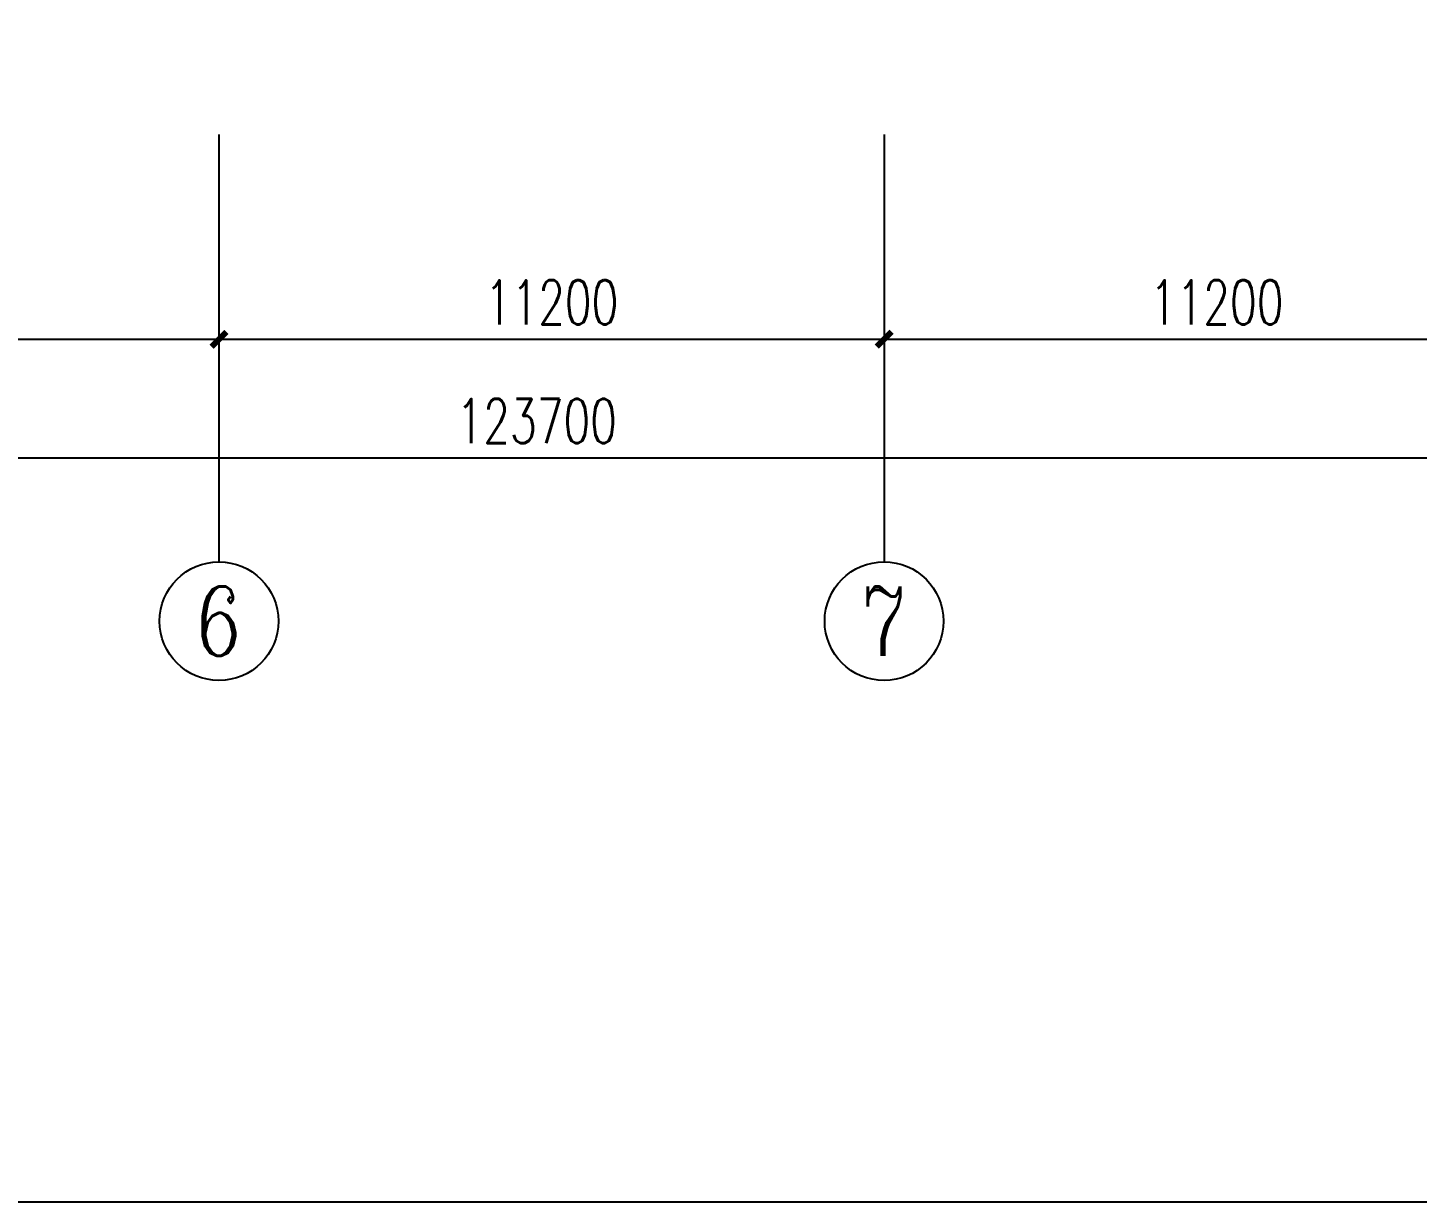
# Model space of a CAD drawing. Extents: x 758840 to 1108724, y -102573 to 143521.
# Drawn here: x 842113 to 865511, y 9712 to 29499 of the extents above; entities that cross this region are included whole.
import ezdxf
from ezdxf.enums import TextEntityAlignment as Align

# ---------------------------------------------------------------- set-up
doc = ezdxf.new("R2010")
doc.units = 0
doc.header["$LTSCALE"] = 1000
doc.header["$MEASUREMENT"] = 0
doc.layers.add('AXIS', color=3, linetype='Continuous')
doc.layers.add('AXIS_TEXT', color=7, linetype='Continuous')
doc.styles.add('_TCH_AXIS', font='COMPLEX', dxfattribs={"bigfont": 'GBCBIG'})
doc.styles.add('_TCH_DIM_T3', font='SIMPLEX', dxfattribs={"width": 0.705882, "bigfont": 'GBCBIG'})
doc.styles.add('COMPLEX', font='COMPLEX')
doc.dimstyles.new('_TCH_ARCH&&250', dxfattribs={"dimtxt": 743.75, "dimasz": 250, "dimexe": 625, "dimexo": 750, "dimgap": 250, "dimtad": 1, "dimdec": 0, "dimzin": 0, "dimdsep": 46, "dimtxsty": '_TCH_DIM_T3', "dimblk": 'ARCHTICK', "dimcen": 0.09, "dimclrt": 7, "dimazin": 2, "dimtfac": 1, "dimtdec": 0, "dimtix": 1, "dimtmove": 2, "dimatfit": 3, "dimfxl": 1, "dimtolj": 1, "dimtzin": 0, "dimarcsym": 0})

# ---------------------------------------------------------------- blocks, each defined once
blk = doc.blocks.new('_ArchTick')
at = {"color": 0, "linetype": 'ByBlock', "const_width": 0.4}
blk.add_lwpolyline([(-0.5, -0.5), (0.5, 0.5)], dxfattribs=at)
blk = doc.blocks.new('*D27')
at = {"layer": 'AXIS', "color": 0, "lineweight": -2, "transparency": 16777216}
for p, q in [((834133, 26950), (834133, 23627)), ((845333, 26950), (845333, 23627)), ((834133, 24252), (845333, 24252))]:
    blk.add_line(p, q, dxfattribs=at)
at = {"layer": 'Defpoints', "color": 0, "transparency": 16777216}
for p in [(834133, 27700), (845333, 27700), (845333, 24252)]:
    blk.add_point(p, dxfattribs=at)
at = {"layer": 'AXIS', "color": 0, "lineweight": -2, "transparency": 16777216, "xscale": 250, "yscale": 250, "zscale": 250, "rotation": 180}
blk.add_blockref('_ArchTick', (834133, 24252), dxfattribs=at)
at = {"layer": 'AXIS', "color": 0, "lineweight": -2, "transparency": 16777216, "xscale": 250, "yscale": 250, "zscale": 250}
blk.add_blockref('_ArchTick', (845333, 24252), dxfattribs=at)
at = {"layer": 'AXIS', "color": 7, "transparency": 16777216, "insert": (839733, 24874), "char_height": 743.8, "attachment_point": 5, "style": '_TCH_DIM_T3'}
blk.add_mtext('\\A1;11200', dxfattribs=at)
blk = doc.blocks.new('*D28')
at = {"layer": 'AXIS', "color": 0, "lineweight": -2, "transparency": 16777216}
for p, q in [((845333, 26950), (845333, 23627)), ((856533, 26950), (856533, 23627)), ((845333, 24252), (856533, 24252))]:
    blk.add_line(p, q, dxfattribs=at)
at = {"layer": 'Defpoints', "color": 0, "transparency": 16777216}
for p in [(845333, 27700), (856533, 27700), (856533, 24252)]:
    blk.add_point(p, dxfattribs=at)
at = {"layer": 'AXIS', "color": 0, "lineweight": -2, "transparency": 16777216, "xscale": 250, "yscale": 250, "zscale": 250, "rotation": 180}
blk.add_blockref('_ArchTick', (845333, 24252), dxfattribs=at)
at = {"layer": 'AXIS', "color": 0, "lineweight": -2, "transparency": 16777216, "xscale": 250, "yscale": 250, "zscale": 250}
blk.add_blockref('_ArchTick', (856533, 24252), dxfattribs=at)
at = {"layer": 'AXIS', "color": 7, "transparency": 16777216, "insert": (850933, 24874), "char_height": 743.8, "attachment_point": 5, "style": '_TCH_DIM_T3'}
blk.add_mtext('\\A1;11200', dxfattribs=at)
blk = doc.blocks.new('*D29')
at = {"layer": 'AXIS', "color": 0, "lineweight": -2, "transparency": 16777216}
for p, q in [((856533, 26950), (856533, 23627)), ((867733, 26950), (867733, 23627)), ((856533, 24252), (867733, 24252))]:
    blk.add_line(p, q, dxfattribs=at)
at = {"layer": 'Defpoints', "color": 0, "transparency": 16777216}
for p in [(856533, 27700), (867733, 27700), (867733, 24252)]:
    blk.add_point(p, dxfattribs=at)
at = {"layer": 'AXIS', "color": 0, "lineweight": -2, "transparency": 16777216, "xscale": 250, "yscale": 250, "zscale": 250, "rotation": 180}
blk.add_blockref('_ArchTick', (856533, 24252), dxfattribs=at)
at = {"layer": 'AXIS', "color": 0, "lineweight": -2, "transparency": 16777216, "xscale": 250, "yscale": 250, "zscale": 250}
blk.add_blockref('_ArchTick', (867733, 24252), dxfattribs=at)
at = {"layer": 'AXIS', "color": 7, "transparency": 16777216, "insert": (862133, 24874), "char_height": 743.8, "attachment_point": 5, "style": '_TCH_DIM_T3'}
blk.add_mtext('\\A1;11200', dxfattribs=at)
blk = doc.blocks.new('*D21')
at = {"layer": 'AXIS', "color": 0, "lineweight": -2, "transparency": 16777216}
for p, q in [((788833, 26950), (788833, 21627)), ((912533, 26950), (912533, 21627)), ((788833, 22252), (912533, 22252))]:
    blk.add_line(p, q, dxfattribs=at)
at = {"layer": 'Defpoints', "color": 0, "transparency": 16777216}
for p in [(788833, 27700), (912533, 27700), (912533, 22252)]:
    blk.add_point(p, dxfattribs=at)
at = {"layer": 'AXIS', "color": 0, "lineweight": -2, "transparency": 16777216, "xscale": 250, "yscale": 250, "zscale": 250, "rotation": 180}
blk.add_blockref('_ArchTick', (788833, 22252), dxfattribs=at)
at = {"layer": 'AXIS', "color": 0, "lineweight": -2, "transparency": 16777216, "xscale": 250, "yscale": 250, "zscale": 250}
blk.add_blockref('_ArchTick', (912533, 22252), dxfattribs=at)
at = {"layer": 'AXIS', "color": 7, "transparency": 16777216, "insert": (850683, 22874), "char_height": 743.8, "attachment_point": 5, "style": '_TCH_DIM_T3'}
blk.add_mtext('\\A1;123700', dxfattribs=at)
blk = doc.blocks.new('_AXISO')
blk.add_circle((0, 0), 0.5)
at = {"layer": 'AXIS_TEXT', "style": 'COMPLEX', "width": 1.041667}
blk.add_attdef('A', text='', height=0.56, dxfattribs=at).set_placement((-0.25, -0.28), (0.25, -0.28), align=Align.FIT)

msp = doc.modelspace()

# ---------------------------------------------------------------- linework, layer by layer
at = {"ltscale": 5}
msp.add_lwpolyline([(758839.58, 143520.74), (933781.96, 143520.74), (933781.96, 9712.17), (758839.58, 9712.17)], close=True, dxfattribs=at)
at = {"layer": 'AXIS'}
for p, q in [((845333.02, 27699.74), (845333.02, 20501.97)), ((856533.02, 27699.74), (856533.02, 20501.97))]:
    msp.add_line(p, q, dxfattribs=at)

# ---------------------------------------------------------------- block references
ref = msp.add_blockref('_AXISO', (845333.02, 19501.97), dxfattribs=dict(at, xscale=2000, yscale=2000, zscale=2000))
ref.add_attrib('A', '6', dxfattribs={"layer": 'AXIS_TEXT', "ltscale": 5, "height": 1164.87, "style": '_TCH_AXIS'}).set_placement((844944.73, 18919.53), (845721.31, 18919.53), align=Align.FIT)
ref = msp.add_blockref('_AXISO', (856533.02, 19501.97), dxfattribs=dict(at, xscale=2000, yscale=2000, zscale=2000))
ref.add_attrib('A', '7', dxfattribs={"layer": 'AXIS_TEXT', "ltscale": 5, "height": 1164.87, "style": '_TCH_AXIS'}).set_placement((856144.73, 18919.53), (856921.31, 18919.53), align=Align.FIT)

# ---------------------------------------------------------------- dimensions: what is measured, and where the dimension line sits
for p1, p2, distance, picture, middle in [((788833.02, 27699.74), (912533.02, 27699.74), -5447.77, '*D21', (850683.02, 22873.84)), ((834133.02, 27699.74), (845333.02, 27699.74), -3447.77, '*D27', (839733.02, 24873.84)), ((845333.02, 27699.74), (856533.02, 27699.74), -3447.77, '*D28', (850933.02, 24873.84)), ((856533.02, 27699.74), (867733.02, 27699.74), -3447.77, '*D29', (862133.02, 24873.84))]:
    dim = msp.add_aligned_dim(p1=p1, p2=p2, distance=distance, dimstyle='_TCH_ARCH&&250', dxfattribs=at)
    dim.commit()
    dim.dimension.update_dxf_attribs({"geometry": picture, "text_midpoint": middle})

doc.saveas('drawing.dxf')
